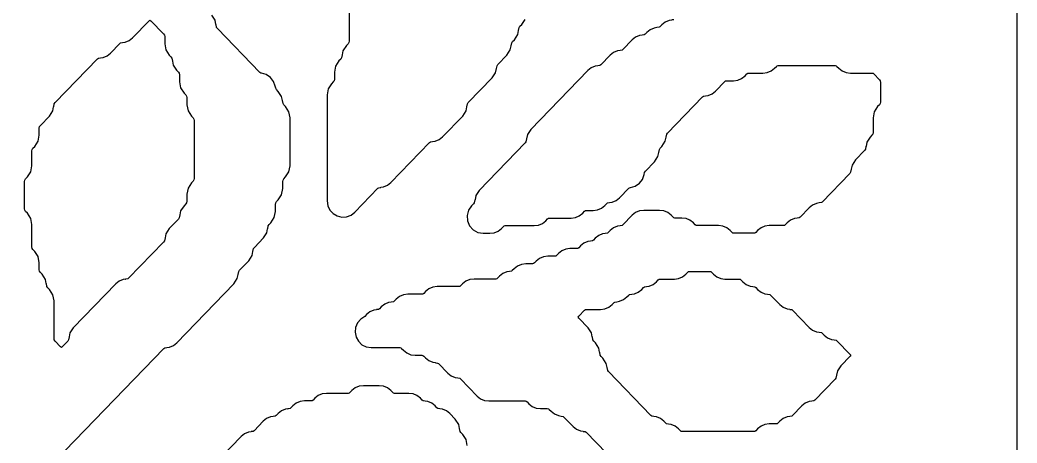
# Model space of a CAD drawing. Header units: millimetres. Extents: x 10 to 410, y 18 to 283.
# Drawn here: x 42.41 to 73.27, y 83.52 to 96.61 of the extents above; entities that cross this region are included whole.
import ezdxf

# ---------------------------------------------------------------- set-up
doc = ezdxf.new("R2010")
doc.units = ezdxf.units.MM
doc.layers.add('CUT', color=1, linetype='Continuous')

msp = doc.modelspace()

# ---------------------------------------------------------------- linework, layer by layer
at = {"layer": 'CUT'}
for points in [[(52.134, 21), (60.134, 21), (60.134, 24), (73.2679, 24), (73.2679, 144), (60.134, 144), (60.134, 147), (52.134, 147), (52.134, 144), (31.134, 144), (31.134, 147), (23.134, 147), (23.134, 144), (10, 144), (10, 24), (23.134, 24), (23.134, 21), (31.134, 21), (31.134, 24), (52.134, 24)], [(43.0918, 88.7433), (43.0378, 88.799), (43.013, 88.8372), (43.0043, 88.8819), (43.0043, 89.1028), (42.9677, 89.2905), (42.8634, 89.4507), (42.8094, 89.5064), (42.7846, 89.5446), (42.7759, 89.5893), (42.7759, 90.2818), (42.7393, 90.4694), (42.635, 90.6296), (42.5811, 90.6854), (42.5562, 90.7235), (42.5475, 90.7682), (42.5475, 91.6149), (42.5562, 91.6596), (42.5811, 91.6978), (42.635, 91.7535), (42.7393, 91.9137), (42.7759, 92.1014), (42.7759, 92.5581), (42.7846, 92.6028), (42.8094, 92.641), (42.8634, 92.6967), (42.9677, 92.8569), (43.0043, 93.0446), (43.0043, 93.2654), (43.013, 93.3102), (43.0378, 93.3483), (43.3202, 93.6398), (43.4245, 93.8001), (43.449, 93.926), (43.4518, 93.9255), (43.4697, 94.0175), (43.4946, 94.0557), (44.808, 95.4118), (44.8331, 95.4315), (44.8979, 95.4402), (44.8976, 95.4425), (44.9799, 95.4535), (45.1025, 95.5055), (45.207, 95.5879), (45.4932, 95.8833), (45.5182, 95.9031), (45.583, 95.9118), (45.5827, 95.914), (45.665, 95.9251), (45.7876, 95.977), (45.8922, 96.0595), (46.402, 96.5859), (46.43, 96.6067), (46.4579, 96.5859), (46.8532, 96.1778), (46.878, 96.1396), (46.8867, 96.0949), (46.8867, 95.874), (46.9233, 95.6864), (47.0276, 95.5262), (47.0815, 95.4704), (47.1064, 95.4323), (47.1243, 95.3402), (47.1271, 95.3407), (47.1516, 95.2148), (47.2559, 95.0546), (47.3099, 94.9989), (47.3348, 94.9607), (47.3435, 94.916), (47.3435, 94.6951), (47.38, 94.5074), (47.4843, 94.3472), (47.5383, 94.2915), (47.5631, 94.2533), (47.5719, 94.2086), (47.5719, 93.9877), (47.6084, 93.8001), (47.7127, 93.6398), (47.7667, 93.5841), (47.7915, 93.5459), (47.8002, 93.5012), (47.8002, 91.7114), (47.7915, 91.6667), (47.7667, 91.6285), (47.7127, 91.5728), (47.6084, 91.4126), (47.5719, 91.2249), (47.5719, 91.004), (47.5631, 90.9593), (47.5383, 90.9211), (47.4843, 90.8654), (47.38, 90.7052), (47.3555, 90.5793), (47.3527, 90.5798), (47.3348, 90.4877), (47.3099, 90.4496), (47.0276, 90.158), (46.9233, 89.9978), (46.8987, 89.8719), (46.8959, 89.8724), (46.878, 89.7804), (46.8532, 89.7422), (45.7681, 88.6219), (45.743, 88.6021), (45.6782, 88.5934), (45.6785, 88.5912), (45.5963, 88.5802), (45.4736, 88.5282), (45.3691, 88.4458), (44.0586, 87.0928), (43.9543, 86.9326), (43.9298, 86.8066), (43.927, 86.8072), (43.9091, 86.7151), (43.8842, 86.6769), (43.7173, 86.5046), (43.6894, 86.4838), (43.6615, 86.5046), (43.4946, 86.6769), (43.4697, 86.7151), (43.461, 86.7598), (43.461, 87.9239), (43.4245, 88.1115), (43.3202, 88.2717), (43.2662, 88.3275), (43.2413, 88.3656), (43.2234, 88.4577), (43.2206, 88.4571), (43.1961, 88.5831)], [(59.8811, 87.6307), (59.9062, 87.6505), (59.9378, 87.6547), (60.3777, 87.6547), (60.5097, 87.6725), (60.6323, 87.7244), (60.7369, 87.8069), (60.7946, 87.8665), (60.8197, 87.8863), (60.8845, 87.895), (60.8842, 87.8972), (60.9665, 87.9083), (61.0891, 87.9602), (61.1936, 88.0427), (61.2514, 88.1023), (61.2765, 88.1221), (61.3412, 88.1308), (61.3409, 88.133), (61.4232, 88.144), (61.5458, 88.196), (61.6504, 88.2785), (61.7081, 88.3381), (61.7332, 88.3579), (61.798, 88.3666), (61.7977, 88.3688), (61.88, 88.3798), (62.0026, 88.4318), (62.1071, 88.5142), (62.1649, 88.5739), (62.19, 88.5936), (62.2216, 88.5979), (62.6615, 88.5979), (62.7935, 88.6156), (62.9161, 88.6676), (63.0207, 88.75), (63.0784, 88.8097), (63.1035, 88.8294), (63.1351, 88.8337), (63.7534, 88.8337), (63.785, 88.8294), (63.8101, 88.8097), (63.8679, 88.75), (63.9724, 88.6676), (64.095, 88.6156), (64.227, 88.5979), (64.6669, 88.5979), (64.6985, 88.5936), (64.7236, 88.5739), (64.7814, 88.5142), (64.8859, 88.4318), (65.0086, 88.3798), (65.0908, 88.3688), (65.0905, 88.3666), (65.1553, 88.3579), (65.1804, 88.3381), (65.2381, 88.2785), (65.3427, 88.196), (65.4653, 88.144), (65.5476, 88.133), (65.5473, 88.1308), (65.6121, 88.1221), (65.6371, 88.1023), (65.9233, 87.8069), (66.0278, 87.7244), (66.1504, 87.6725), (66.2327, 87.6614), (66.2324, 87.6592), (66.2972, 87.6505), (66.3223, 87.6307), (66.8368, 87.0995), (66.9414, 87.017), (67.064, 86.9651), (67.1462, 86.954), (67.1459, 86.9518), (67.2107, 86.9431), (67.2358, 86.9233), (67.2936, 86.8637), (67.3981, 86.7813), (67.5207, 86.7293), (67.603, 86.7183), (67.6027, 86.716), (67.6675, 86.7073), (67.6926, 86.6876), (68.0992, 86.2677), (68.1188, 86.24), (68.0992, 86.2123), (67.8101, 85.9138), (67.7058, 85.7536), (67.6813, 85.6277), (67.6785, 85.6282), (67.6606, 85.5362), (67.6357, 85.498), (67.0074, 84.8493), (66.9823, 84.8295), (66.9176, 84.8208), (66.9179, 84.8186), (66.8356, 84.8075), (66.713, 84.7556), (66.6084, 84.6731), (66.3223, 84.3777), (66.2972, 84.3579), (66.2324, 84.3492), (66.2327, 84.347), (66.1504, 84.336), (66.0278, 84.284), (65.9233, 84.2015), (65.8655, 84.1419), (65.8404, 84.1221), (65.8088, 84.1179), (65.5973, 84.1179), (65.4653, 84.1002), (65.3427, 84.0482), (65.2381, 83.9658), (65.1804, 83.9061), (65.1553, 83.8864), (65.1237, 83.8821), (62.9068, 83.8821), (62.8751, 83.8864), (62.85, 83.9061), (62.7923, 83.9658), (62.6877, 84.0482), (62.5651, 84.1002), (62.4828, 84.1112), (62.4831, 84.1134), (62.4184, 84.1221), (62.3933, 84.1419), (62.3355, 84.2015), (62.231, 84.284), (62.1084, 84.336), (62.0261, 84.347), (62.0264, 84.3492), (61.9616, 84.3579), (61.9365, 84.3777), (60.6231, 85.7338), (60.5982, 85.7719), (60.5803, 85.864), (60.5775, 85.8635), (60.553, 85.9894), (60.4487, 86.1496), (60.3947, 86.2054), (60.3698, 86.2435), (60.3519, 86.3356), (60.3491, 86.335), (60.3246, 86.461), (60.2203, 86.6212), (60.1663, 86.6769), (60.1415, 86.7151), (60.1235, 86.8072), (60.1207, 86.8066), (60.0962, 86.9326), (59.9919, 87.0928), (59.7028, 87.3913), (59.6832, 87.4189), (59.7028, 87.4466)]]:
    msp.add_lwpolyline(points, close=True, dxfattribs=at)
for points in [[(52.5962, 97.9812), (52.5962, 95.9556), (52.5875, 95.9109), (52.5627, 95.8727), (52.5087, 95.817), (52.4044, 95.6568), (52.3798, 95.5308), (52.3771, 95.5314), (52.3591, 95.4393), (52.3343, 95.4011), (52.2803, 95.3454), (52.176, 95.1852), (52.1395, 94.9976), (52.1395, 94.7767), (52.1307, 94.7319), (52.1059, 94.6938), (52.0519, 94.638), (51.9476, 94.4778), (51.9111, 94.2902), (51.9111, 91.0117), (51.9329, 90.8656), (51.9964, 90.7323), (52.0962, 90.6233), (52.2234, 90.5483), (52.367, 90.5137), (52.5145, 90.5225), (52.6529, 90.5741), (52.7702, 90.6639), (53.4865, 91.4033), (53.5115, 91.4231), (53.5763, 91.4318), (53.576, 91.434), (53.6583, 91.4451), (53.7809, 91.497), (53.8855, 91.5795), (55.0851, 92.8181), (55.1102, 92.8379), (55.175, 92.8466), (55.1747, 92.8488), (55.257, 92.8598), (55.3796, 92.9118), (55.4841, 92.9942), (56.1094, 93.6398), (56.2137, 93.8001), (56.2383, 93.926), (56.2411, 93.9255), (56.259, 94.0175), (56.2839, 94.0557), (57.023, 94.8188), (57.1273, 94.979), (57.1518, 95.105), (57.1546, 95.1044), (57.1725, 95.1965), (57.1974, 95.2346), (57.4797, 95.5262), (57.584, 95.6864), (57.6086, 95.8123), (57.6113, 95.8118), (57.6293, 95.9038), (57.6541, 95.942), (57.7081, 95.9977), (57.8124, 96.158), (57.8369, 96.2839), (57.8397, 96.2834), (57.8577, 96.3754), (57.8825, 96.4136), (57.9365, 96.4693), (58.0408, 96.6295)], [(42.5811, 82.0304), (46.8634, 86.4518), (46.8885, 86.4715), (46.9533, 86.4802), (46.953, 86.4825), (47.0353, 86.4935), (47.1579, 86.5455), (47.2624, 86.6279), (49.0297, 88.4525), (49.134, 88.6127), (49.1585, 88.7386), (49.1613, 88.7381), (49.1792, 88.8302), (49.2041, 88.8683), (49.4864, 89.1598), (49.5907, 89.3201), (49.6153, 89.446), (49.6181, 89.4455), (49.636, 89.5375), (49.6608, 89.5757), (49.9432, 89.8672), (50.0475, 90.0274), (50.072, 90.1534), (50.0748, 90.1528), (50.0927, 90.2449), (50.1176, 90.2831), (50.1716, 90.3388), (50.2759, 90.499), (50.3124, 90.6867), (50.3124, 90.9076), (50.3211, 90.9523), (50.346, 90.9904), (50.3999, 91.0462), (50.5042, 91.2064), (50.5408, 91.394), (50.5408, 91.6149), (50.5495, 91.6596), (50.5744, 91.6978), (50.6283, 91.7535), (50.7326, 91.9137), (50.7692, 92.1014), (50.7692, 93.5828), (50.7326, 93.7705), (50.6283, 93.9307), (50.5744, 93.9864), (50.5495, 94.0246), (50.5316, 94.1166), (50.5288, 94.1161), (50.5042, 94.242), (50.3999, 94.4023), (50.346, 94.458), (50.3211, 94.4962), (50.3077, 94.565), (50.2549, 94.7107), (50.1599, 94.8332), (50.0321, 94.9208), (49.8835, 94.965), (49.8575, 94.9685), (49.8324, 94.9882), (48.5189, 96.3443), (48.4941, 96.3825), (48.4762, 96.4745), (48.4734, 96.474), (48.4488, 96.5999), (48.3445, 96.7602)], [(62.6431, 96.619), (62.5783, 96.6103), (62.5786, 96.6081), (62.4964, 96.597), (62.3738, 96.5451), (62.2692, 96.4626), (62.2114, 96.403), (62.1864, 96.3832), (62.1216, 96.3745), (62.1219, 96.3723), (62.0396, 96.3612), (61.917, 96.3093), (61.8124, 96.2268), (61.7547, 96.1672), (61.7296, 96.1474), (61.6648, 96.1387), (61.6651, 96.1365), (61.5829, 96.1254), (61.4602, 96.0735), (61.3557, 95.991), (61.0695, 95.6956), (61.0445, 95.6758), (60.9797, 95.6671), (60.98, 95.6649), (60.8977, 95.6538), (60.7751, 95.6019), (60.6705, 95.5194), (60.3844, 95.224), (60.3593, 95.2043), (60.2945, 95.1955), (60.2948, 95.1933), (60.2126, 95.1823), (60.09, 95.1303), (59.9854, 95.0479), (58.2182, 93.2233), (58.1139, 93.0631), (58.0893, 92.9371), (58.0866, 92.9377), (58.0686, 92.8456), (58.0438, 92.8075), (56.6195, 91.337), (56.5152, 91.1768), (56.4907, 91.0508), (56.4879, 91.0514), (56.47, 90.9593), (56.4451, 90.9211), (56.3864, 90.8605), (56.2921, 90.7234), (56.2481, 90.5629), (56.2591, 90.3969), (56.324, 90.2437), (56.4356, 90.1203), (56.5815, 90.0403), (56.7455, 90.0126), (56.952, 90.0126), (57.084, 90.0304), (57.2066, 90.0823), (57.3112, 90.1648), (57.3689, 90.2244), (57.394, 90.2442), (57.4256, 90.2484), (58.3223, 90.2484), (58.4543, 90.2662), (58.5769, 90.3181), (58.6814, 90.4006), (58.7392, 90.4602), (58.7643, 90.48), (58.7959, 90.4842), (59.4642, 90.4842), (59.5962, 90.5019), (59.7188, 90.5539), (59.8233, 90.6363), (59.8811, 90.696), (59.9062, 90.7157), (59.9378, 90.72), (60.1493, 90.72), (60.2813, 90.7377), (60.4039, 90.7897), (60.5085, 90.8721), (60.5662, 90.9318), (60.5913, 90.9515), (60.6561, 90.9602), (60.6558, 90.9625), (60.7381, 90.9735), (60.8607, 91.0255), (60.9652, 91.1079), (61.2514, 91.4033), (61.2765, 91.4231), (61.3025, 91.4266), (61.4511, 91.4708), (61.5789, 91.5584), (61.6739, 91.6809), (61.7267, 91.8266), (61.7401, 91.8954), (61.765, 91.9336), (62.0473, 92.2251), (62.1516, 92.3853), (62.1762, 92.5113), (62.1789, 92.5107), (62.1969, 92.6028), (62.2217, 92.641), (62.2757, 92.6967), (62.38, 92.8569), (62.4045, 92.9829), (62.4073, 92.9823), (62.4253, 93.0744), (62.4501, 93.1125), (63.5352, 94.2328), (63.5603, 94.2526), (63.625, 94.2613), (63.6247, 94.2635), (63.707, 94.2746), (63.8296, 94.3265), (63.9342, 94.409), (64.2203, 94.7044), (64.2454, 94.7242), (64.277, 94.7284), (64.4886, 94.7284), (64.6205, 94.7462), (64.7431, 94.7981), (64.8477, 94.8806), (64.9055, 94.9402), (64.9305, 94.96), (64.9622, 94.9642), (65.4021, 94.9642), (65.534, 94.9819), (65.6567, 95.0339), (65.7612, 95.1163), (65.819, 95.176), (65.8441, 95.1957), (65.8757, 95.2), (67.6358, 95.2), (67.6675, 95.1957), (67.6926, 95.176), (67.7503, 95.1163), (67.8549, 95.0339), (67.9775, 94.9819), (68.1095, 94.9642), (68.7777, 94.9642), (68.8094, 94.96), (68.8345, 94.9402), (69.006, 94.7631), (69.0309, 94.7249), (69.0396, 94.6802), (69.0396, 94.0693), (69.0309, 94.0246), (69.006, 93.9864), (68.952, 93.9307), (68.8477, 93.7705), (68.8112, 93.5828), (68.8112, 93.1261), (68.8025, 93.0814), (68.7776, 93.0432), (68.7237, 92.9875), (68.6194, 92.8273), (68.5948, 92.7014), (68.592, 92.7019), (68.5741, 92.6098), (68.5492, 92.5717), (68.2669, 92.2802), (68.1626, 92.1199), (68.1381, 91.994), (68.1353, 91.9945), (68.1173, 91.9025), (68.0925, 91.8643), (67.2358, 90.9798), (67.2107, 90.96), (67.1459, 90.9513), (67.1462, 90.9491), (67.064, 90.9381), (66.9414, 90.8861), (66.8368, 90.8037), (66.5507, 90.5082), (66.5256, 90.4885), (66.4608, 90.4798), (66.4611, 90.4775), (66.3788, 90.4665), (66.2562, 90.4145), (66.1517, 90.3321), (66.0939, 90.2724), (66.0688, 90.2527), (66.0372, 90.2484), (65.5973, 90.2484), (65.4653, 90.2307), (65.3427, 90.1787), (65.2381, 90.0963), (65.1804, 90.0367), (65.1553, 90.0169), (65.1237, 90.0126), (64.5054, 90.0126), (64.4738, 90.0169), (64.4487, 90.0367), (64.3909, 90.0963), (64.2864, 90.1787), (64.1638, 90.2307), (64.0318, 90.2484), (63.3635, 90.2484), (63.3319, 90.2527), (63.3068, 90.2724), (63.249, 90.3321), (63.1445, 90.4145), (63.0219, 90.4665), (62.8899, 90.4842), (62.6784, 90.4842), (62.6467, 90.4885), (62.6217, 90.5082), (62.5639, 90.5679), (62.4593, 90.6503), (62.3367, 90.7023), (62.2048, 90.72), (61.7148, 90.72), (61.5829, 90.7023), (61.4602, 90.6503), (61.3557, 90.5679), (61.0695, 90.2724), (61.0445, 90.2527), (60.9797, 90.244), (60.98, 90.2417), (60.8977, 90.2307), (60.7751, 90.1787), (60.6705, 90.0963), (60.6128, 90.0367), (60.5877, 90.0169), (60.5229, 90.0082), (60.5232, 90.006), (60.441, 89.9949), (60.3183, 89.943), (60.2138, 89.8605), (60.156, 89.8009), (60.131, 89.7811), (60.0662, 89.7724), (60.0665, 89.7702), (59.9842, 89.7591), (59.8616, 89.7072), (59.757, 89.6247), (59.6993, 89.5651), (59.6742, 89.5453), (59.6426, 89.5411), (59.431, 89.5411), (59.2991, 89.5233), (59.1764, 89.4714), (59.0719, 89.3889), (59.0141, 89.3293), (58.9891, 89.3095), (58.9574, 89.3053), (58.7459, 89.3053), (58.6139, 89.2875), (58.4913, 89.2356), (58.3867, 89.1531), (58.329, 89.0935), (58.3039, 89.0737), (58.2723, 89.0695), (58.0607, 89.0695), (57.9288, 89.0517), (57.8062, 88.9998), (57.7016, 88.9173), (57.6438, 88.8577), (57.6188, 88.8379), (57.554, 88.8292), (57.5543, 88.827), (57.472, 88.816), (57.3494, 88.764), (57.2448, 88.6815), (57.1871, 88.6219), (57.162, 88.6021), (57.1304, 88.5979), (56.4621, 88.5979), (56.3301, 88.5802), (56.2075, 88.5282), (56.1029, 88.4458), (56.0452, 88.3861), (56.0201, 88.3664), (55.9885, 88.3621), (55.3202, 88.3621), (55.1882, 88.3444), (55.0656, 88.2924), (54.961, 88.21), (54.9033, 88.1503), (54.8782, 88.1306), (54.8466, 88.1263), (54.4067, 88.1263), (54.2747, 88.1086), (54.1521, 88.0566), (54.0475, 87.9742), (53.9898, 87.9145), (53.9647, 87.8948), (53.8999, 87.8861), (53.9002, 87.8838), (53.8179, 87.8728), (53.6953, 87.8209), (53.5908, 87.7384), (53.533, 87.6788), (53.5079, 87.659), (53.4432, 87.6503), (53.4434, 87.6481), (53.3612, 87.637), (53.2386, 87.5851), (53.134, 87.5026), (53.0762, 87.443), (53.015, 87.3947), (52.9532, 87.3565), (52.8539, 87.2418), (52.7936, 87.1026), (52.7779, 86.9518), (52.808, 86.8031), (52.8814, 86.6704), (52.9912, 86.5657), (53.1273, 86.4988), (53.2773, 86.4758), (54.1614, 86.4758), (54.1931, 86.4715), (54.2181, 86.4518), (54.2759, 86.3921), (54.3805, 86.3097), (54.5031, 86.2577), (54.635, 86.24), (54.8466, 86.24), (54.8782, 86.2357), (54.9033, 86.216), (54.961, 86.1563), (55.0656, 86.0739), (55.1882, 86.0219), (55.2705, 86.0109), (55.2702, 86.0087), (55.335, 86), (55.36, 85.9802), (55.6462, 85.6848), (55.7507, 85.6023), (55.8734, 85.5504), (55.9556, 85.5393), (55.9553, 85.5371), (56.0201, 85.5284), (56.0452, 85.5086), (56.5597, 84.9774), (56.6643, 84.8949), (56.7869, 84.843), (56.9188, 84.8253), (58.0439, 84.8253), (58.0755, 84.821), (58.1006, 84.8012), (58.1584, 84.7416), (58.2629, 84.6591), (58.3855, 84.6072), (58.5175, 84.5895), (58.729, 84.5895), (58.7607, 84.5852), (58.7857, 84.5655), (58.8435, 84.5058), (58.9481, 84.4234), (59.0707, 84.3714), (59.1529, 84.3604), (59.1526, 84.3581), (59.2174, 84.3494), (59.2425, 84.3297), (59.5286, 84.0342), (59.6332, 83.9518), (59.7558, 83.8998), (59.8381, 83.8888), (59.8378, 83.8866), (59.9026, 83.8779), (59.9276, 83.8581), (60.5559, 83.2094)], [(56.2503, 83.4439), (56.2137, 83.6315), (56.1094, 83.7917), (56.0555, 83.8475), (56.0306, 83.8856), (56.0127, 83.9777), (56.0099, 83.9771), (55.9854, 84.1031), (55.8811, 84.2633), (55.7125, 84.4373), (55.6079, 84.5198), (55.4853, 84.5717), (55.4031, 84.5828), (55.4034, 84.585), (55.3386, 84.5937), (55.3135, 84.6135), (55.2557, 84.6731), (55.1512, 84.7556), (55.0286, 84.8075), (54.9463, 84.8186), (54.9466, 84.8208), (54.8818, 84.8295), (54.8567, 84.8493), (54.799, 84.9089), (54.6944, 84.9914), (54.5718, 85.0433), (54.4398, 85.0611), (53.9999, 85.0611), (53.9683, 85.0653), (53.9432, 85.0851), (53.8855, 85.1447), (53.7809, 85.2272), (53.6583, 85.2791), (53.5263, 85.2968), (53.0364, 85.2968), (52.9044, 85.2791), (52.7818, 85.2272), (52.6772, 85.1447), (52.6195, 85.0851), (52.5944, 85.0653), (52.5628, 85.0611), (51.8945, 85.0611), (51.7625, 85.0433), (51.6399, 84.9914), (51.5353, 84.9089), (51.4776, 84.8493), (51.4525, 84.8295), (51.4209, 84.8253), (51.2094, 84.8253), (51.0774, 84.8075), (50.9548, 84.7556), (50.8502, 84.6731), (50.7924, 84.6135), (50.7674, 84.5937), (50.7026, 84.585), (50.7029, 84.5828), (50.6206, 84.5717), (50.498, 84.5198), (50.3934, 84.4373), (50.3357, 84.3777), (50.3106, 84.3579), (50.2458, 84.3492), (50.2461, 84.347), (50.1639, 84.336), (50.0412, 84.284), (49.9367, 84.2015), (49.6505, 83.9061), (49.6255, 83.8864), (49.5607, 83.8777), (49.561, 83.8754), (49.4787, 83.8644), (49.3561, 83.8124), (49.2515, 83.73), (47.7127, 82.1412)]]:
    msp.add_lwpolyline(points, dxfattribs=at)

doc.saveas('drawing.dxf')
